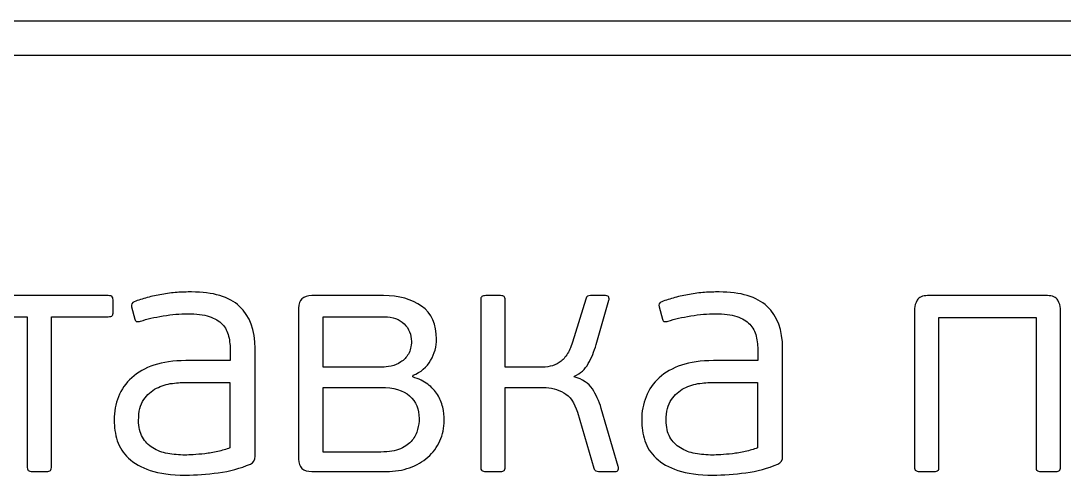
# Model space of a CAD drawing. Header units: centimetres. Extents: x -21.3 to 21.2, y -15.2 to 14.8.
# Drawn here: x -16.236 to -15.523, y -4.252 to -3.941 of the extents above; entities that cross this region are included whole.
import ezdxf

# ---------------------------------------------------------------- set-up
doc = ezdxf.new("R2010")
doc.units = ezdxf.units.CM
doc.header["$MEASUREMENT"] = 0
doc.layers.add('layer 1', color=7, linetype='Continuous')

msp = doc.modelspace()

# ---------------------------------------------------------------- linework, layer by layer
at = {"layer": 'layer 1', "color": 29}
for points, knots in [([(-17.7515, -3.96525), (-17.7515, -3.96525), (-10.82877, -3.96525), (-10.82877, -3.96525), (-10.82877, -3.96525), (-10.82877, -3.96525), (-10.82877, -3.94149), (-10.82877, -3.94149), (-10.82877, -3.94149), (-10.82877, -3.94149), (-17.7515, -3.94149), (-17.7515, -3.94149), (-17.7515, -3.94149), (-17.7515, -3.94149), (-17.7515, -3.96525), (-17.7515, -3.96525)], [0, 0, 0, 0, 0.2, 0.2, 0.2, 0.2, 0.4, 0.4, 0.4, 0.4, 0.6, 0.6, 0.6, 0.6, 1, 1, 1, 1]), ([(-16.07574, -4.2387), (-16.07574, -4.24145), (-16.07681, -4.24328), (-16.07895, -4.24419), (-16.07895, -4.24419), (-16.08581, -4.24709), (-16.09313, -4.24907), (-16.10091, -4.25014), (-16.10091, -4.25014), (-16.10868, -4.25121), (-16.11616, -4.25174), (-16.12332, -4.25174), (-16.12332, -4.25174), (-16.13308, -4.25174), (-16.14109, -4.25068), (-16.14734, -4.24854), (-16.14734, -4.24854), (-16.15359, -4.24641), (-16.15855, -4.24358), (-16.16221, -4.24015), (-16.16221, -4.24015), (-16.16586, -4.23672), (-16.16842, -4.23276), (-16.16987, -4.22822), (-16.16987, -4.22822), (-16.17132, -4.22372), (-16.17204, -4.219), (-16.17204, -4.21412), (-16.17204, -4.21412), (-16.17204, -4.20847), (-16.17105, -4.20314), (-16.16907, -4.19818), (-16.16907, -4.19818), (-16.16708, -4.19319), (-16.16407, -4.18888), (-16.16003, -4.18522), (-16.16003, -4.18522), (-16.15599, -4.18156), (-16.15092, -4.17866), (-16.14482, -4.1766), (-16.14482, -4.1766), (-16.13872, -4.17455), (-16.13148, -4.17352), (-16.12309, -4.17352), (-16.12309, -4.17352), (-16.12309, -4.17352), (-16.09267, -4.17352), (-16.09267, -4.17352), (-16.09267, -4.17352), (-16.09267, -4.17352), (-16.09267, -4.16742), (-16.09267, -4.16742), (-16.09267, -4.16742), (-16.09267, -4.16368), (-16.09305, -4.16018), (-16.09382, -4.15693), (-16.09382, -4.15693), (-16.09458, -4.15369), (-16.09603, -4.15095), (-16.09816, -4.1487), (-16.09816, -4.1487), (-16.1003, -4.14645), (-16.10327, -4.1447), (-16.10708, -4.1434), (-16.10708, -4.1434), (-16.1109, -4.14214), (-16.11585, -4.1415), (-16.12195, -4.1415), (-16.12195, -4.1415), (-16.12698, -4.1415), (-16.13251, -4.14199), (-16.13853, -4.14298), (-16.13853, -4.14298), (-16.14456, -4.14398), (-16.1497, -4.14516), (-16.15397, -4.14653), (-16.15397, -4.14653), (-16.15504, -4.14684), (-16.15588, -4.14695), (-16.15649, -4.14687), (-16.15649, -4.14687), (-16.1571, -4.14679), (-16.15756, -4.14622), (-16.15786, -4.14516), (-16.15786, -4.14516), (-16.15786, -4.14516), (-16.16015, -4.13685), (-16.16015, -4.13685), (-16.16015, -4.13685), (-16.1606, -4.13513), (-16.15999, -4.13399), (-16.15832, -4.13338), (-16.15832, -4.13338), (-16.15557, -4.13227), (-16.1526, -4.13132), (-16.14939, -4.13048), (-16.14939, -4.13048), (-16.14619, -4.1296), (-16.14288, -4.12888), (-16.13945, -4.12827), (-16.13945, -4.12827), (-16.13601, -4.12762), (-16.13255, -4.1272), (-16.12904, -4.12697), (-16.12904, -4.12697), (-16.12553, -4.12674), (-16.12226, -4.12663), (-16.1192, -4.12663), (-16.1192, -4.12663), (-16.10441, -4.12663), (-16.09347, -4.12991), (-16.08638, -4.13647), (-16.08638, -4.13647), (-16.07929, -4.14302), (-16.07574, -4.15263), (-16.07574, -4.16528), (-16.07574, -4.16528), (-16.07574, -4.16528), (-16.07574, -4.2387), (-16.07574, -4.2387)], [0, 0, 0, 0, 0.032258, 0.032258, 0.032258, 0.032258, 0.064516, 0.064516, 0.064516, 0.064516, 0.096774, 0.096774, 0.096774, 0.096774, 0.129032, 0.129032, 0.129032, 0.129032, 0.16129, 0.16129, 0.16129, 0.16129, 0.193548, 0.193548, 0.193548, 0.193548, 0.225806, 0.225806, 0.225806, 0.225806, 0.258065, 0.258065, 0.258065, 0.258065, 0.290323, 0.290323, 0.290323, 0.290323, 0.322581, 0.322581, 0.322581, 0.322581, 0.354839, 0.354839, 0.354839, 0.354839, 0.387097, 0.387097, 0.387097, 0.387097, 0.419355, 0.419355, 0.419355, 0.419355, 0.451613, 0.451613, 0.451613, 0.451613, 0.483871, 0.483871, 0.483871, 0.483871, 0.516129, 0.516129, 0.516129, 0.516129, 0.548387, 0.548387, 0.548387, 0.548387, 0.580645, 0.580645, 0.580645, 0.580645, 0.612903, 0.612903, 0.612903, 0.612903, 0.645161, 0.645161, 0.645161, 0.645161, 0.677419, 0.677419, 0.677419, 0.677419, 0.709677, 0.709677, 0.709677, 0.709677, 0.741935, 0.741935, 0.741935, 0.741935, 0.774194, 0.774194, 0.774194, 0.774194, 0.806452, 0.806452, 0.806452, 0.806452, 0.83871, 0.83871, 0.83871, 0.83871, 0.870968, 0.870968, 0.870968, 0.870968, 0.903226, 0.903226, 0.903226, 0.903226, 0.935484, 0.935484, 0.935484, 0.935484, 1, 1, 1, 1]), ([(-15.71527, -4.2387), (-15.71527, -4.24145), (-15.71634, -4.24328), (-15.71848, -4.24419), (-15.71848, -4.24419), (-15.72534, -4.24709), (-15.73266, -4.24907), (-15.74044, -4.25014), (-15.74044, -4.25014), (-15.74821, -4.25121), (-15.75568, -4.25174), (-15.76285, -4.25174), (-15.76285, -4.25174), (-15.77261, -4.25174), (-15.78061, -4.25068), (-15.78687, -4.24854), (-15.78687, -4.24854), (-15.79311, -4.24641), (-15.79807, -4.24358), (-15.80173, -4.24015), (-15.80173, -4.24015), (-15.80539, -4.23672), (-15.80795, -4.23276), (-15.80939, -4.22822), (-15.80939, -4.22822), (-15.81084, -4.22372), (-15.81157, -4.219), (-15.81157, -4.21412), (-15.81157, -4.21412), (-15.81157, -4.20847), (-15.81058, -4.20314), (-15.8086, -4.19818), (-15.8086, -4.19818), (-15.80661, -4.19319), (-15.8036, -4.18888), (-15.79956, -4.18522), (-15.79956, -4.18522), (-15.79552, -4.18156), (-15.79045, -4.17866), (-15.78435, -4.1766), (-15.78435, -4.1766), (-15.77825, -4.17455), (-15.77101, -4.17352), (-15.76262, -4.17352), (-15.76262, -4.17352), (-15.76262, -4.17352), (-15.7322, -4.17352), (-15.7322, -4.17352), (-15.7322, -4.17352), (-15.7322, -4.17352), (-15.7322, -4.16742), (-15.7322, -4.16742), (-15.7322, -4.16742), (-15.7322, -4.16368), (-15.73258, -4.16018), (-15.73334, -4.15693), (-15.73334, -4.15693), (-15.73411, -4.15369), (-15.73556, -4.15095), (-15.73769, -4.1487), (-15.73769, -4.1487), (-15.73982, -4.14645), (-15.7428, -4.1447), (-15.74661, -4.1434), (-15.74661, -4.1434), (-15.75042, -4.14214), (-15.75538, -4.1415), (-15.76148, -4.1415), (-15.76148, -4.1415), (-15.76651, -4.1415), (-15.77204, -4.14199), (-15.77806, -4.14298), (-15.77806, -4.14298), (-15.78408, -4.14398), (-15.78923, -4.14516), (-15.7935, -4.14653), (-15.7935, -4.14653), (-15.79456, -4.14684), (-15.7954, -4.14695), (-15.79601, -4.14687), (-15.79601, -4.14687), (-15.79662, -4.14679), (-15.79708, -4.14622), (-15.79739, -4.14516), (-15.79739, -4.14516), (-15.79739, -4.14516), (-15.79967, -4.13685), (-15.79967, -4.13685), (-15.79967, -4.13685), (-15.80013, -4.13513), (-15.79952, -4.13399), (-15.79785, -4.13338), (-15.79785, -4.13338), (-15.7951, -4.13227), (-15.79213, -4.13132), (-15.78892, -4.13048), (-15.78892, -4.13048), (-15.78572, -4.1296), (-15.7824, -4.12888), (-15.77898, -4.12827), (-15.77898, -4.12827), (-15.77554, -4.12762), (-15.77208, -4.1272), (-15.76857, -4.12697), (-15.76857, -4.12697), (-15.76506, -4.12674), (-15.76178, -4.12663), (-15.75873, -4.12663), (-15.75873, -4.12663), (-15.74394, -4.12663), (-15.733, -4.12991), (-15.72591, -4.13647), (-15.72591, -4.13647), (-15.71882, -4.14302), (-15.71527, -4.15263), (-15.71527, -4.16528), (-15.71527, -4.16528), (-15.71527, -4.16528), (-15.71527, -4.2387), (-15.71527, -4.2387)], [0, 0, 0, 0, 0.032258, 0.032258, 0.032258, 0.032258, 0.064516, 0.064516, 0.064516, 0.064516, 0.096774, 0.096774, 0.096774, 0.096774, 0.129032, 0.129032, 0.129032, 0.129032, 0.16129, 0.16129, 0.16129, 0.16129, 0.193548, 0.193548, 0.193548, 0.193548, 0.225806, 0.225806, 0.225806, 0.225806, 0.258065, 0.258065, 0.258065, 0.258065, 0.290323, 0.290323, 0.290323, 0.290323, 0.322581, 0.322581, 0.322581, 0.322581, 0.354839, 0.354839, 0.354839, 0.354839, 0.387097, 0.387097, 0.387097, 0.387097, 0.419355, 0.419355, 0.419355, 0.419355, 0.451613, 0.451613, 0.451613, 0.451613, 0.483871, 0.483871, 0.483871, 0.483871, 0.516129, 0.516129, 0.516129, 0.516129, 0.548387, 0.548387, 0.548387, 0.548387, 0.580645, 0.580645, 0.580645, 0.580645, 0.612903, 0.612903, 0.612903, 0.612903, 0.645161, 0.645161, 0.645161, 0.645161, 0.677419, 0.677419, 0.677419, 0.677419, 0.709677, 0.709677, 0.709677, 0.709677, 0.741935, 0.741935, 0.741935, 0.741935, 0.774194, 0.774194, 0.774194, 0.774194, 0.806452, 0.806452, 0.806452, 0.806452, 0.83871, 0.83871, 0.83871, 0.83871, 0.870968, 0.870968, 0.870968, 0.870968, 0.903226, 0.903226, 0.903226, 0.903226, 0.935484, 0.935484, 0.935484, 0.935484, 1, 1, 1, 1]), ([(-16.21481, -4.24557), (-16.21481, -4.24709), (-16.21508, -4.24808), (-16.21561, -4.24854), (-16.21561, -4.24854), (-16.21615, -4.249), (-16.21706, -4.24923), (-16.21828, -4.24923), (-16.21828, -4.24923), (-16.21828, -4.24923), (-16.22781, -4.24923), (-16.22781, -4.24923), (-16.22781, -4.24923), (-16.22918, -4.24923), (-16.23017, -4.249), (-16.23071, -4.24854), (-16.23071, -4.24854), (-16.23124, -4.24808), (-16.23151, -4.24709), (-16.23151, -4.24557), (-16.23151, -4.24557), (-16.23151, -4.24557), (-16.23151, -4.14355), (-16.23151, -4.14355), (-16.23151, -4.14355), (-16.23151, -4.14355), (-16.2681, -4.14355), (-16.2681, -4.14355), (-16.2681, -4.14355), (-16.26963, -4.14355), (-16.27062, -4.14329), (-16.27108, -4.14275), (-16.27108, -4.14275), (-16.27153, -4.14222), (-16.27176, -4.14142), (-16.27176, -4.14035), (-16.27176, -4.14035), (-16.27176, -4.14035), (-16.27176, -4.1328), (-16.27176, -4.1328), (-16.27176, -4.1328), (-16.27176, -4.13159), (-16.27153, -4.13067), (-16.27108, -4.13006), (-16.27108, -4.13006), (-16.27062, -4.12945), (-16.26963, -4.12915), (-16.2681, -4.12915), (-16.2681, -4.12915), (-16.2681, -4.12915), (-16.17616, -4.12915), (-16.17616, -4.12915), (-16.17616, -4.12915), (-16.17463, -4.12915), (-16.17368, -4.12945), (-16.1733, -4.13006), (-16.1733, -4.13006), (-16.17292, -4.13067), (-16.17272, -4.13159), (-16.17272, -4.1328), (-16.17272, -4.1328), (-16.17272, -4.1328), (-16.17272, -4.14035), (-16.17272, -4.14035), (-16.17272, -4.14035), (-16.17272, -4.14142), (-16.17292, -4.14222), (-16.1733, -4.14275), (-16.1733, -4.14275), (-16.17368, -4.14329), (-16.17463, -4.14355), (-16.17616, -4.14355), (-16.17616, -4.14355), (-16.17616, -4.14355), (-16.21481, -4.14355), (-16.21481, -4.14355), (-16.21481, -4.14355), (-16.21481, -4.14355), (-16.21481, -4.24557), (-16.21481, -4.24557)], [0, 0, 0, 0, 0.047619, 0.047619, 0.047619, 0.047619, 0.095238, 0.095238, 0.095238, 0.095238, 0.142857, 0.142857, 0.142857, 0.142857, 0.190476, 0.190476, 0.190476, 0.190476, 0.238095, 0.238095, 0.238095, 0.238095, 0.285714, 0.285714, 0.285714, 0.285714, 0.333333, 0.333333, 0.333333, 0.333333, 0.380952, 0.380952, 0.380952, 0.380952, 0.428571, 0.428571, 0.428571, 0.428571, 0.47619, 0.47619, 0.47619, 0.47619, 0.52381, 0.52381, 0.52381, 0.52381, 0.571429, 0.571429, 0.571429, 0.571429, 0.619048, 0.619048, 0.619048, 0.619048, 0.666667, 0.666667, 0.666667, 0.666667, 0.714286, 0.714286, 0.714286, 0.714286, 0.761905, 0.761905, 0.761905, 0.761905, 0.809524, 0.809524, 0.809524, 0.809524, 0.857143, 0.857143, 0.857143, 0.857143, 0.904762, 0.904762, 0.904762, 0.904762, 1, 1, 1, 1]), ([(-15.96802, -4.18472), (-15.9639, -4.18594), (-15.96047, -4.18758), (-15.95772, -4.18964), (-15.95772, -4.18964), (-15.95498, -4.1917), (-15.95277, -4.19406), (-15.95109, -4.19674), (-15.95109, -4.19674), (-15.94941, -4.1994), (-15.94823, -4.20226), (-15.94754, -4.20531), (-15.94754, -4.20531), (-15.94686, -4.20836), (-15.94652, -4.21133), (-15.94652, -4.21423), (-15.94652, -4.21423), (-15.94652, -4.21942), (-15.94751, -4.22414), (-15.94949, -4.22841), (-15.94949, -4.22841), (-15.95147, -4.23268), (-15.95422, -4.23638), (-15.95772, -4.2395), (-15.95772, -4.2395), (-15.96123, -4.24263), (-15.96539, -4.24503), (-15.97019, -4.24671), (-15.97019, -4.24671), (-15.97499, -4.24839), (-15.98029, -4.24923), (-15.98608, -4.24923), (-15.98608, -4.24923), (-15.98608, -4.24923), (-16.03686, -4.24923), (-16.03686, -4.24923), (-16.03686, -4.24923), (-16.04296, -4.24923), (-16.04601, -4.24641), (-16.04601, -4.24077), (-16.04601, -4.24077), (-16.04601, -4.24077), (-16.04601, -4.13761), (-16.04601, -4.13761), (-16.04601, -4.13761), (-16.04601, -4.13197), (-16.04296, -4.12915), (-16.03686, -4.12915), (-16.03686, -4.12915), (-16.03686, -4.12915), (-15.98791, -4.12915), (-15.98791, -4.12915), (-15.98791, -4.12915), (-15.97739, -4.12915), (-15.96874, -4.13155), (-15.96196, -4.13635), (-15.96196, -4.13635), (-15.95517, -4.14115), (-15.95178, -4.14866), (-15.95178, -4.15888), (-15.95178, -4.15888), (-15.95178, -4.16391), (-15.95311, -4.16875), (-15.95578, -4.1734), (-15.95578, -4.1734), (-15.95845, -4.17805), (-15.96245, -4.18145), (-15.96779, -4.18358), (-15.96779, -4.18358), (-15.96779, -4.18358), (-15.96802, -4.18472), (-15.96802, -4.18472)], [0, 0, 0, 0, 0.052632, 0.052632, 0.052632, 0.052632, 0.105263, 0.105263, 0.105263, 0.105263, 0.157895, 0.157895, 0.157895, 0.157895, 0.210526, 0.210526, 0.210526, 0.210526, 0.263158, 0.263158, 0.263158, 0.263158, 0.315789, 0.315789, 0.315789, 0.315789, 0.368421, 0.368421, 0.368421, 0.368421, 0.421053, 0.421053, 0.421053, 0.421053, 0.473684, 0.473684, 0.473684, 0.473684, 0.526316, 0.526316, 0.526316, 0.526316, 0.578947, 0.578947, 0.578947, 0.578947, 0.631579, 0.631579, 0.631579, 0.631579, 0.684211, 0.684211, 0.684211, 0.684211, 0.736842, 0.736842, 0.736842, 0.736842, 0.789474, 0.789474, 0.789474, 0.789474, 0.842105, 0.842105, 0.842105, 0.842105, 0.894737, 0.894737, 0.894737, 0.894737, 1, 1, 1, 1]), ([(-15.90489, -4.24625), (-15.90489, -4.24747), (-15.90512, -4.24827), (-15.90557, -4.24866), (-15.90557, -4.24866), (-15.90603, -4.24904), (-15.90687, -4.24923), (-15.90809, -4.24923), (-15.90809, -4.24923), (-15.90809, -4.24923), (-15.91815, -4.24923), (-15.91815, -4.24923), (-15.91815, -4.24923), (-15.91937, -4.24923), (-15.92025, -4.24904), (-15.92078, -4.24866), (-15.92078, -4.24866), (-15.92132, -4.24827), (-15.92159, -4.24747), (-15.92159, -4.24625), (-15.92159, -4.24625), (-15.92159, -4.24625), (-15.92159, -4.13212), (-15.92159, -4.13212), (-15.92159, -4.13212), (-15.92159, -4.1309), (-15.92132, -4.1301), (-15.92078, -4.12972), (-15.92078, -4.12972), (-15.92025, -4.12934), (-15.91937, -4.12915), (-15.91815, -4.12915), (-15.91815, -4.12915), (-15.91815, -4.12915), (-15.90809, -4.12915), (-15.90809, -4.12915), (-15.90809, -4.12915), (-15.90687, -4.12915), (-15.90603, -4.12934), (-15.90557, -4.12972), (-15.90557, -4.12972), (-15.90512, -4.1301), (-15.90489, -4.1309), (-15.90489, -4.13212), (-15.90489, -4.13212), (-15.90489, -4.13212), (-15.90489, -4.17809), (-15.90489, -4.17809), (-15.90489, -4.17809), (-15.90489, -4.17809), (-15.8811, -4.17809), (-15.8811, -4.17809), (-15.8811, -4.17809), (-15.87866, -4.17809), (-15.87633, -4.17787), (-15.87412, -4.17741), (-15.87412, -4.17741), (-15.87191, -4.17695), (-15.86985, -4.17611), (-15.86795, -4.17489), (-15.86795, -4.17489), (-15.86604, -4.17371), (-15.86433, -4.17195), (-15.8628, -4.16967), (-15.8628, -4.16967), (-15.86128, -4.16738), (-15.85998, -4.16452), (-15.85891, -4.16101), (-15.85891, -4.16101), (-15.85891, -4.16101), (-15.84977, -4.13166), (-15.84977, -4.13166), (-15.84977, -4.13166), (-15.84946, -4.13044), (-15.84904, -4.12972), (-15.8485, -4.12949), (-15.8485, -4.12949), (-15.84797, -4.12926), (-15.84732, -4.12915), (-15.84656, -4.12915), (-15.84656, -4.12915), (-15.84656, -4.12915), (-15.83627, -4.12915), (-15.83627, -4.12915), (-15.83627, -4.12915), (-15.83505, -4.12915), (-15.83433, -4.12949), (-15.8341, -4.13017), (-15.8341, -4.13017), (-15.83387, -4.13086), (-15.83383, -4.13159), (-15.83398, -4.13235), (-15.83398, -4.13235), (-15.83398, -4.13235), (-15.84267, -4.16246), (-15.84267, -4.16246), (-15.84267, -4.16246), (-15.84405, -4.16734), (-15.84584, -4.17172), (-15.84805, -4.17558), (-15.84805, -4.17558), (-15.85026, -4.17946), (-15.85342, -4.18232), (-15.85754, -4.18415), (-15.85754, -4.18415), (-15.85754, -4.18415), (-15.85777, -4.18461), (-15.85777, -4.18461), (-15.85777, -4.18461), (-15.85197, -4.18629), (-15.84782, -4.18903), (-15.8453, -4.19284), (-15.8453, -4.19284), (-15.84279, -4.19666), (-15.84077, -4.20112), (-15.83924, -4.20615), (-15.83924, -4.20615), (-15.83924, -4.20615), (-15.82758, -4.2458), (-15.82758, -4.2458), (-15.82758, -4.2458), (-15.82743, -4.24656), (-15.82743, -4.24732), (-15.82758, -4.24808), (-15.82758, -4.24808), (-15.82773, -4.24884), (-15.82849, -4.24923), (-15.82986, -4.24923), (-15.82986, -4.24923), (-15.82986, -4.24923), (-15.84107, -4.24923), (-15.84107, -4.24923), (-15.84107, -4.24923), (-15.84168, -4.24923), (-15.84229, -4.24911), (-15.8429, -4.24889), (-15.8429, -4.24889), (-15.84351, -4.24866), (-15.84397, -4.24801), (-15.84428, -4.24694), (-15.84428, -4.24694), (-15.84428, -4.24694), (-15.85548, -4.20874), (-15.85548, -4.20874), (-15.85548, -4.20874), (-15.85746, -4.20234), (-15.86059, -4.19792), (-15.86486, -4.19547), (-15.86486, -4.19547), (-15.86913, -4.19304), (-15.8737, -4.19182), (-15.87858, -4.19182), (-15.87858, -4.19182), (-15.87858, -4.19182), (-15.90489, -4.19182), (-15.90489, -4.19182), (-15.90489, -4.19182), (-15.90489, -4.19182), (-15.90489, -4.24625), (-15.90489, -4.24625)], [0, 0, 0, 0, 0.02439, 0.02439, 0.02439, 0.02439, 0.04878, 0.04878, 0.04878, 0.04878, 0.073171, 0.073171, 0.073171, 0.073171, 0.097561, 0.097561, 0.097561, 0.097561, 0.121951, 0.121951, 0.121951, 0.121951, 0.146341, 0.146341, 0.146341, 0.146341, 0.170732, 0.170732, 0.170732, 0.170732, 0.195122, 0.195122, 0.195122, 0.195122, 0.219512, 0.219512, 0.219512, 0.219512, 0.243902, 0.243902, 0.243902, 0.243902, 0.268293, 0.268293, 0.268293, 0.268293, 0.292683, 0.292683, 0.292683, 0.292683, 0.317073, 0.317073, 0.317073, 0.317073, 0.341463, 0.341463, 0.341463, 0.341463, 0.365854, 0.365854, 0.365854, 0.365854, 0.390244, 0.390244, 0.390244, 0.390244, 0.414634, 0.414634, 0.414634, 0.414634, 0.439024, 0.439024, 0.439024, 0.439024, 0.463415, 0.463415, 0.463415, 0.463415, 0.487805, 0.487805, 0.487805, 0.487805, 0.512195, 0.512195, 0.512195, 0.512195, 0.536585, 0.536585, 0.536585, 0.536585, 0.560976, 0.560976, 0.560976, 0.560976, 0.585366, 0.585366, 0.585366, 0.585366, 0.609756, 0.609756, 0.609756, 0.609756, 0.634146, 0.634146, 0.634146, 0.634146, 0.658537, 0.658537, 0.658537, 0.658537, 0.682927, 0.682927, 0.682927, 0.682927, 0.707317, 0.707317, 0.707317, 0.707317, 0.731707, 0.731707, 0.731707, 0.731707, 0.756098, 0.756098, 0.756098, 0.756098, 0.780488, 0.780488, 0.780488, 0.780488, 0.804878, 0.804878, 0.804878, 0.804878, 0.829268, 0.829268, 0.829268, 0.829268, 0.853659, 0.853659, 0.853659, 0.853659, 0.878049, 0.878049, 0.878049, 0.878049, 0.902439, 0.902439, 0.902439, 0.902439, 0.926829, 0.926829, 0.926829, 0.926829, 0.95122, 0.95122, 0.95122, 0.95122, 1, 1, 1, 1]), ([(-15.60846, -4.24625), (-15.60846, -4.24747), (-15.60869, -4.24827), (-15.60915, -4.24866), (-15.60915, -4.24866), (-15.6096, -4.24904), (-15.61044, -4.24923), (-15.61166, -4.24923), (-15.61166, -4.24923), (-15.61166, -4.24923), (-15.62195, -4.24923), (-15.62195, -4.24923), (-15.62195, -4.24923), (-15.62302, -4.24923), (-15.62382, -4.24904), (-15.62436, -4.24866), (-15.62436, -4.24866), (-15.62489, -4.24827), (-15.62516, -4.24747), (-15.62516, -4.24625), (-15.62516, -4.24625), (-15.62516, -4.24625), (-15.62516, -4.13784), (-15.62516, -4.13784), (-15.62516, -4.13784), (-15.62516, -4.13616), (-15.62455, -4.13429), (-15.62333, -4.13223), (-15.62333, -4.13223), (-15.6221, -4.13017), (-15.61974, -4.12915), (-15.61627, -4.12915), (-15.61627, -4.12915), (-15.61627, -4.12915), (-15.53431, -4.12915), (-15.53431, -4.12915), (-15.53431, -4.12915), (-15.53085, -4.12915), (-15.52848, -4.13017), (-15.52726, -4.13223), (-15.52726, -4.13223), (-15.52604, -4.13429), (-15.52543, -4.13616), (-15.52543, -4.13784), (-15.52543, -4.13784), (-15.52543, -4.13784), (-15.52543, -4.24625), (-15.52543, -4.24625), (-15.52543, -4.24625), (-15.52543, -4.24747), (-15.52566, -4.24827), (-15.52612, -4.24866), (-15.52612, -4.24866), (-15.52658, -4.24904), (-15.52738, -4.24923), (-15.5286, -4.24923), (-15.5286, -4.24923), (-15.5286, -4.24923), (-15.53897, -4.24923), (-15.53897, -4.24923), (-15.53897, -4.24923), (-15.54019, -4.24923), (-15.54099, -4.24904), (-15.54144, -4.24866), (-15.54144, -4.24866), (-15.5419, -4.24827), (-15.54213, -4.24747), (-15.54213, -4.24625), (-15.54213, -4.24625), (-15.54213, -4.24625), (-15.54213, -4.14401), (-15.54213, -4.14401), (-15.54213, -4.14401), (-15.54213, -4.14401), (-15.60846, -4.14401), (-15.60846, -4.14401), (-15.60846, -4.14401), (-15.60846, -4.14401), (-15.60846, -4.24625), (-15.60846, -4.24625)], [0, 0, 0, 0, 0.047619, 0.047619, 0.047619, 0.047619, 0.095238, 0.095238, 0.095238, 0.095238, 0.142857, 0.142857, 0.142857, 0.142857, 0.190476, 0.190476, 0.190476, 0.190476, 0.238095, 0.238095, 0.238095, 0.238095, 0.285714, 0.285714, 0.285714, 0.285714, 0.333333, 0.333333, 0.333333, 0.333333, 0.380952, 0.380952, 0.380952, 0.380952, 0.428571, 0.428571, 0.428571, 0.428571, 0.47619, 0.47619, 0.47619, 0.47619, 0.52381, 0.52381, 0.52381, 0.52381, 0.571429, 0.571429, 0.571429, 0.571429, 0.619048, 0.619048, 0.619048, 0.619048, 0.666667, 0.666667, 0.666667, 0.666667, 0.714286, 0.714286, 0.714286, 0.714286, 0.761905, 0.761905, 0.761905, 0.761905, 0.809524, 0.809524, 0.809524, 0.809524, 0.857143, 0.857143, 0.857143, 0.857143, 0.904762, 0.904762, 0.904762, 0.904762, 1, 1, 1, 1]), ([(-16.02931, -4.17809), (-16.02931, -4.17809), (-15.98906, -4.17809), (-15.98906, -4.17809), (-15.98906, -4.17809), (-15.98723, -4.17809), (-15.98513, -4.17782), (-15.98277, -4.17729), (-15.98277, -4.17729), (-15.9804, -4.17676), (-15.97819, -4.17581), (-15.97614, -4.17447), (-15.97614, -4.17447), (-15.97408, -4.1731), (-15.97236, -4.17127), (-15.97099, -4.16902), (-15.97099, -4.16902), (-15.96962, -4.16673), (-15.96893, -4.16383), (-15.96893, -4.16037), (-15.96893, -4.16037), (-15.96893, -4.15568), (-15.97057, -4.15171), (-15.97385, -4.14843), (-15.97385, -4.14843), (-15.97713, -4.1452), (-15.98166, -4.14355), (-15.98746, -4.14355), (-15.98746, -4.14355), (-15.98746, -4.14355), (-16.02931, -4.14355), (-16.02931, -4.14355), (-16.02931, -4.14355), (-16.02931, -4.14355), (-16.02931, -4.17809), (-16.02931, -4.17809)], [0, 0, 0, 0, 0.1, 0.1, 0.1, 0.1, 0.2, 0.2, 0.2, 0.2, 0.3, 0.3, 0.3, 0.3, 0.4, 0.4, 0.4, 0.4, 0.5, 0.5, 0.5, 0.5, 0.6, 0.6, 0.6, 0.6, 0.7, 0.7, 0.7, 0.7, 0.8, 0.8, 0.8, 0.8, 1, 1, 1, 1]), ([(-16.0929, -4.18839), (-16.0929, -4.18839), (-16.1224, -4.18839), (-16.1224, -4.18839), (-16.1224, -4.18839), (-16.12515, -4.18839), (-16.12843, -4.18862), (-16.13224, -4.18907), (-16.13224, -4.18907), (-16.13605, -4.18953), (-16.13968, -4.19064), (-16.14311, -4.19243), (-16.14311, -4.19243), (-16.14654, -4.19418), (-16.14944, -4.19677), (-16.1518, -4.2002), (-16.1518, -4.2002), (-16.15416, -4.20367), (-16.15534, -4.20836), (-16.15534, -4.21434), (-16.15534, -4.21434), (-16.15534, -4.21896), (-16.15447, -4.22277), (-16.15271, -4.22582), (-16.15271, -4.22582), (-16.15096, -4.22891), (-16.1486, -4.23135), (-16.14562, -4.23318), (-16.14562, -4.23318), (-16.14265, -4.23505), (-16.13925, -4.2363), (-16.13544, -4.23699), (-16.13544, -4.23699), (-16.13163, -4.23768), (-16.12766, -4.23802), (-16.12355, -4.23802), (-16.12355, -4.23802), (-16.12218, -4.23802), (-16.12031, -4.23794), (-16.11795, -4.23779), (-16.11795, -4.23779), (-16.11558, -4.23764), (-16.11295, -4.23741), (-16.11006, -4.2371), (-16.11006, -4.2371), (-16.10716, -4.2368), (-16.10422, -4.2363), (-16.10125, -4.23562), (-16.10125, -4.23562), (-16.09828, -4.23493), (-16.09549, -4.23413), (-16.0929, -4.23318), (-16.0929, -4.23318), (-16.0929, -4.23318), (-16.0929, -4.18839), (-16.0929, -4.18839)], [0, 0, 0, 0, 0.066667, 0.066667, 0.066667, 0.066667, 0.133333, 0.133333, 0.133333, 0.133333, 0.2, 0.2, 0.2, 0.2, 0.266667, 0.266667, 0.266667, 0.266667, 0.333333, 0.333333, 0.333333, 0.333333, 0.4, 0.4, 0.4, 0.4, 0.466667, 0.466667, 0.466667, 0.466667, 0.533333, 0.533333, 0.533333, 0.533333, 0.6, 0.6, 0.6, 0.6, 0.666667, 0.666667, 0.666667, 0.666667, 0.733333, 0.733333, 0.733333, 0.733333, 0.8, 0.8, 0.8, 0.8, 0.866667, 0.866667, 0.866667, 0.866667, 1, 1, 1, 1]), ([(-15.73243, -4.18839), (-15.73243, -4.18839), (-15.76193, -4.18839), (-15.76193, -4.18839), (-15.76193, -4.18839), (-15.76468, -4.18839), (-15.76796, -4.18862), (-15.77177, -4.18907), (-15.77177, -4.18907), (-15.77558, -4.18953), (-15.7792, -4.19064), (-15.78263, -4.19243), (-15.78263, -4.19243), (-15.78606, -4.19418), (-15.78896, -4.19677), (-15.79132, -4.2002), (-15.79132, -4.2002), (-15.79369, -4.20367), (-15.79487, -4.20836), (-15.79487, -4.21434), (-15.79487, -4.21434), (-15.79487, -4.21896), (-15.79399, -4.22277), (-15.79224, -4.22582), (-15.79224, -4.22582), (-15.79048, -4.22891), (-15.78812, -4.23135), (-15.78515, -4.23318), (-15.78515, -4.23318), (-15.78218, -4.23505), (-15.77878, -4.2363), (-15.77497, -4.23699), (-15.77497, -4.23699), (-15.77116, -4.23768), (-15.76719, -4.23802), (-15.76308, -4.23802), (-15.76308, -4.23802), (-15.76171, -4.23802), (-15.75984, -4.23794), (-15.75747, -4.23779), (-15.75747, -4.23779), (-15.75511, -4.23764), (-15.75248, -4.23741), (-15.74958, -4.2371), (-15.74958, -4.2371), (-15.74668, -4.2368), (-15.74375, -4.2363), (-15.74078, -4.23562), (-15.74078, -4.23562), (-15.7378, -4.23493), (-15.73502, -4.23413), (-15.73243, -4.23318), (-15.73243, -4.23318), (-15.73243, -4.23318), (-15.73243, -4.18839), (-15.73243, -4.18839)], [0, 0, 0, 0, 0.066667, 0.066667, 0.066667, 0.066667, 0.133333, 0.133333, 0.133333, 0.133333, 0.2, 0.2, 0.2, 0.2, 0.266667, 0.266667, 0.266667, 0.266667, 0.333333, 0.333333, 0.333333, 0.333333, 0.4, 0.4, 0.4, 0.4, 0.466667, 0.466667, 0.466667, 0.466667, 0.533333, 0.533333, 0.533333, 0.533333, 0.6, 0.6, 0.6, 0.6, 0.666667, 0.666667, 0.666667, 0.666667, 0.733333, 0.733333, 0.733333, 0.733333, 0.8, 0.8, 0.8, 0.8, 0.866667, 0.866667, 0.866667, 0.866667, 1, 1, 1, 1]), ([(-15.96367, -4.21309), (-15.96367, -4.20668), (-15.96584, -4.20154), (-15.97019, -4.19765), (-15.97019, -4.19765), (-15.97453, -4.19376), (-15.98105, -4.19182), (-15.98975, -4.19182), (-15.98975, -4.19182), (-15.98975, -4.19182), (-16.02931, -4.19182), (-16.02931, -4.19182), (-16.02931, -4.19182), (-16.02931, -4.19182), (-16.02931, -4.23596), (-16.02931, -4.23596), (-16.02931, -4.23596), (-16.02931, -4.23596), (-15.98975, -4.23596), (-15.98975, -4.23596), (-15.98975, -4.23596), (-15.98426, -4.23596), (-15.97979, -4.2352), (-15.97636, -4.23367), (-15.97636, -4.23367), (-15.97293, -4.23215), (-15.9703, -4.23024), (-15.96847, -4.22795), (-15.96847, -4.22795), (-15.96664, -4.22567), (-15.96539, -4.22319), (-15.9647, -4.22052), (-15.9647, -4.22052), (-15.96401, -4.21786), (-15.96367, -4.21538), (-15.96367, -4.21309)], [0, 0, 0, 0, 0.1, 0.1, 0.1, 0.1, 0.2, 0.2, 0.2, 0.2, 0.3, 0.3, 0.3, 0.3, 0.4, 0.4, 0.4, 0.4, 0.5, 0.5, 0.5, 0.5, 0.6, 0.6, 0.6, 0.6, 0.7, 0.7, 0.7, 0.7, 0.8, 0.8, 0.8, 0.8, 1, 1, 1, 1])]:
    msp.add_open_spline(points, degree=3, knots=knots, dxfattribs=at)

doc.saveas('drawing.dxf')
